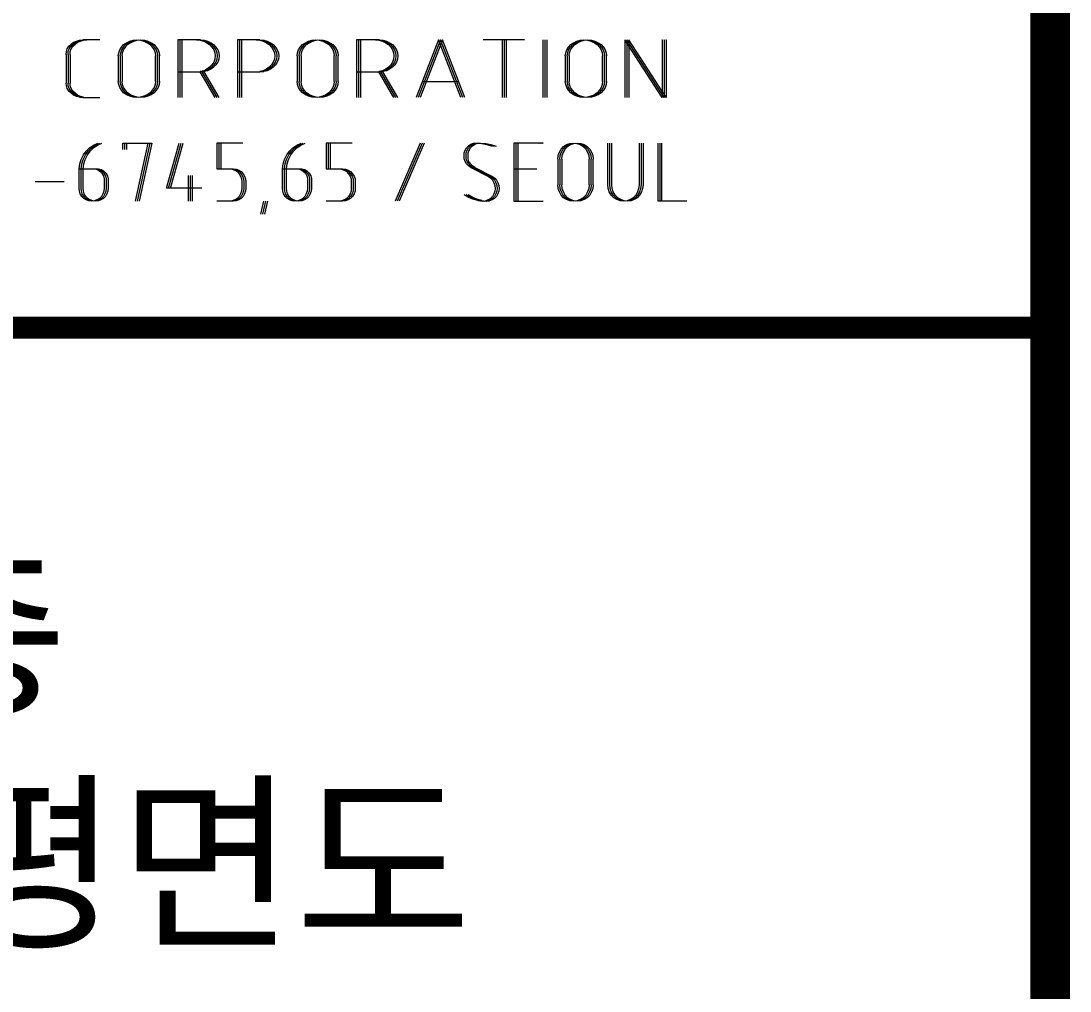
# Model space of a CAD drawing. Header units: millimetres. Extents: x 83956 to 461956, y 36707 to 125807.
# Drawn here: x 393556 to 397139, y 43161 to 46472 of the extents above; entities that cross this region are included whole.
import ezdxf

# ---------------------------------------------------------------- set-up
doc = ezdxf.new("R2010")
doc.units = ezdxf.units.MM
doc.header["$LTSCALE"] = 100
doc.header["$MEASUREMENT"] = 0
doc.layers.add('FORM', color=8, linetype='CONTINUOUS')
doc.layers.add('TEX', color=3, linetype='CONTINUOUS')
doc.styles.add('HY울릉도L', font='HYWULM.TTF')

# ---------------------------------------------------------------- blocks, each defined once
blk = doc.blocks.new('PMC-mark')
at = {"layer": 'FORM', "lineweight": 0}
for p, q in [((4538.3, 1281.4), (4548.2, 1291.3)), ((4547.3, 1281.4), (4557.2, 1291.3)), ((4548.2, 1291.3), (4559.9, 1299.4)), ((4556.3, 1281.4), (4566.2, 1291.3)), ((4557.2, 1291.3), (4568.9, 1299.4)), ((4559.9, 1299.4), (4572.5, 1304.8)), ((4566.2, 1291.3), (4577.9, 1299.4)), ((4568.9, 1299.4), (4581.5, 1304.8)), ((4572.5, 1304.8), (4586.9, 1309.3)), ((4577.9, 1299.4), (4590.5, 1304.8)), ((4581.5, 1304.8), (4595.9, 1309.3)), ((4586.9, 1309.3), (4602.2, 1310.2)), ((4590.5, 1304.8), (4604.9, 1309.3)), ((4595.9, 1309.3), (4611.2, 1310.2)), ((4661.6, 1310.2), (4602.2, 1310.2)), ((4604.9, 1309.3), (4620.2, 1310.2)), ((4670.6, 1310.2), (4611.2, 1310.2)), ((4679.6, 1310.2), (4620.2, 1310.2)), ((4787.6, 1288.6), (4801.1, 1297.6)), ((4796.6, 1288.6), (4810.1, 1297.6)), ((4801.1, 1297.6), (4815.5, 1304.8)), ((4805.6, 1288.6), (4819.1, 1297.6)), ((4810.1, 1297.6), (4824.5, 1304.8)), ((4815.5, 1304.8), (4831.7, 1308.4)), ((4819.1, 1297.6), (4833.5, 1304.8)), ((4824.5, 1304.8), (4840.7, 1308.4)), ((4831.7, 1308.4), (4847.9, 1310.2)), ((4833.5, 1304.8), (4849.7, 1308.4)), ((4840.7, 1308.4), (4856.9, 1310.2)), ((4847.9, 1310.2), (4864.1, 1308.4)), ((4849.7, 1308.4), (4865.9, 1310.2)), ((4856.9, 1310.2), (4873.1, 1308.4)), ((4864.1, 1308.4), (4880.3, 1304.8)), ((4865.9, 1310.2), (4882.1, 1308.4)), ((4873.1, 1308.4), (4889.3, 1304.8)), ((4880.3, 1304.8), (4894.7, 1297.6)), ((4882.1, 1308.4), (4898.3, 1304.8)), ((4889.3, 1304.8), (4903.7, 1297.6)), ((4894.7, 1297.6), (4908.2, 1288.6)), ((4898.3, 1304.8), (4912.7, 1297.6)), ((4903.7, 1297.6), (4917.2, 1288.6)), ((4912.7, 1297.6), (4926.2, 1288.6)), ((5119.7, 1310.2), (5034.2, 1310.2)), ((5034.2, 1310.2), (5034.2, 1048.3)), ((5128.7, 1310.2), (5043.2, 1310.2)), ((5043.2, 1310.2), (5043.2, 1048.3)), ((5137.7, 1310.2), (5052.2, 1310.2)), ((5052.2, 1310.2), (5052.2, 1048.3)), ((5119.7, 1310.2), (5135.9, 1308.4)), ((5128.7, 1310.2), (5144.9, 1308.4)), ((5135.9, 1308.4), (5152.1, 1304.8)), ((5137.7, 1310.2), (5153.9, 1308.4)), ((5144.9, 1308.4), (5161.1, 1304.8)), ((5152.1, 1304.8), (5166.5, 1297.6)), ((5153.9, 1308.4), (5170.1, 1304.8)), ((5161.1, 1304.8), (5175.5, 1297.6)), ((5166.5, 1297.6), (5179.1, 1288.6)), ((5170.1, 1304.8), (5184.5, 1297.6)), ((5175.5, 1297.6), (5188.1, 1288.6)), ((5184.5, 1297.6), (5197.1, 1288.6)), ((5390.6, 1310.2), (5306, 1310.2)), ((5306, 1310.2), (5306, 1048.3)), ((5399.6, 1310.2), (5315, 1310.2)), ((5315, 1310.2), (5315, 1048.3)), ((5408.6, 1310.2), (5324, 1310.2)), ((5324, 1310.2), (5324, 1048.3)), ((5390.6, 1310.2), (5407.7, 1308.4)), ((5399.6, 1310.2), (5416.7, 1308.4)), ((5407.7, 1308.4), (5423, 1304.8)), ((5408.6, 1310.2), (5425.7, 1308.4)), ((5416.7, 1308.4), (5432, 1304.8)), ((5423, 1304.8), (5438.3, 1297.6)), ((5425.7, 1308.4), (5441, 1304.8)), ((5432, 1304.8), (5447.3, 1297.6)), ((5438.3, 1297.6), (5450.9, 1288.6)), ((5441, 1304.8), (5456.3, 1297.6)), ((5447.3, 1297.6), (5459.9, 1288.6)), ((5456.3, 1297.6), (5468.9, 1288.6)), ((5602.1, 1288.6), (5615.6, 1297.6)), ((5611.1, 1288.6), (5624.6, 1297.6)), ((5615.6, 1297.6), (5630, 1304.8)), ((5620.1, 1288.6), (5633.6, 1297.6)), ((5624.6, 1297.6), (5639, 1304.8)), ((5630, 1304.8), (5646.2, 1308.4)), ((5633.6, 1297.6), (5648, 1304.8)), ((5639, 1304.8), (5655.2, 1308.4)), ((5646.2, 1308.4), (5662.4, 1310.2)), ((5648, 1304.8), (5664.2, 1308.4)), ((5655.2, 1308.4), (5671.4, 1310.2)), ((5662.4, 1310.2), (5678.6, 1308.4)), ((5664.2, 1308.4), (5680.4, 1310.2)), ((5671.4, 1310.2), (5687.6, 1308.4)), ((5678.6, 1308.4), (5694.8, 1304.8)), ((5680.4, 1310.2), (5696.6, 1308.4)), ((5687.6, 1308.4), (5703.8, 1304.8)), ((5694.8, 1304.8), (5709.2, 1297.6)), ((5696.6, 1308.4), (5712.8, 1304.8)), ((5703.8, 1304.8), (5718.2, 1297.6)), ((5709.2, 1297.6), (5722.7, 1288.6)), ((5712.8, 1304.8), (5727.2, 1297.6)), ((5718.2, 1297.6), (5731.7, 1288.6)), ((5727.2, 1297.6), (5740.7, 1288.6)), ((5934.2, 1310.2), (5848.7, 1310.2)), ((5848.7, 1310.2), (5848.7, 1048.3)), ((5943.2, 1310.2), (5857.7, 1310.2)), ((5857.7, 1310.2), (5857.7, 1048.3)), ((5952.2, 1310.2), (5866.7, 1310.2)), ((5866.7, 1310.2), (5866.7, 1048.3)), ((5934.2, 1310.2), (5950.4, 1308.4)), ((5943.2, 1310.2), (5959.4, 1308.4)), ((5950.4, 1308.4), (5966.6, 1304.8)), ((5952.2, 1310.2), (5968.4, 1308.4)), ((5959.4, 1308.4), (5975.6, 1304.8)), ((5966.6, 1304.8), (5981, 1297.6)), ((5968.4, 1308.4), (5984.6, 1304.8)), ((5975.6, 1304.8), (5990, 1297.6)), ((5981, 1297.6), (5993.6, 1288.6)), ((5984.6, 1304.8), (5999, 1297.6)), ((5990, 1297.6), (6002.6, 1288.6)), ((5999, 1297.6), (6011.6, 1288.6)), ((6222.2, 1310.2), (6120.5, 1048.3)), ((6231.2, 1310.2), (6129.5, 1048.3)), ((6240.2, 1310.2), (6138.5, 1048.3)), ((6323.9, 1048.3), (6222.2, 1310.2)), ((6332.9, 1048.3), (6231.2, 1310.2)), ((6341.9, 1048.3), (6240.2, 1310.2)), ((6595.7, 1310.2), (6425.6, 1310.2)), ((6604.7, 1310.2), (6434.6, 1310.2)), ((6613.7, 1310.2), (6443.6, 1310.2)), ((6511.1, 1310.2), (6511.1, 1048.3)), ((6520.1, 1310.2), (6520.1, 1048.3)), ((6529.1, 1310.2), (6529.1, 1048.3)), ((6697.4, 1310.2), (6697.4, 1048.3)), ((6706.4, 1310.2), (6706.4, 1048.3)), ((6715.4, 1310.2), (6715.4, 1048.3)), ((6824.3, 1288.6), (6836.9, 1297.6)), ((6833.3, 1288.6), (6845.9, 1297.6)), ((6836.9, 1297.6), (6851.3, 1304.8)), ((6842.3, 1288.6), (6854.9, 1297.6)), ((6845.9, 1297.6), (6860.3, 1304.8)), ((6851.3, 1304.8), (6867.5, 1308.4)), ((6854.9, 1297.6), (6869.3, 1304.8)), ((6860.3, 1304.8), (6876.5, 1308.4)), ((6867.5, 1308.4), (6883.7, 1310.2)), ((6869.3, 1304.8), (6885.5, 1308.4)), ((6876.5, 1308.4), (6892.7, 1310.2)), ((6883.7, 1310.2), (6900.8, 1308.4)), ((6885.5, 1308.4), (6901.7, 1310.2)), ((6892.7, 1310.2), (6909.8, 1308.4)), ((6900.8, 1308.4), (6916.1, 1304.8)), ((6901.7, 1310.2), (6918.8, 1308.4)), ((6909.8, 1308.4), (6925.1, 1304.8)), ((6916.1, 1304.8), (6931.4, 1297.6)), ((6918.8, 1308.4), (6934.1, 1304.8)), ((6925.1, 1304.8), (6940.4, 1297.6)), ((6931.4, 1297.6), (6944, 1288.6)), ((6934.1, 1304.8), (6949.4, 1297.6)), ((6940.4, 1297.6), (6953, 1288.6)), ((6949.4, 1297.6), (6962, 1288.6)), ((7240.1, 1048.3), (7070.9, 1310.2)), ((7070.9, 1310.2), (7070.9, 1048.3)), ((7249.1, 1048.3), (7079.9, 1310.2)), ((7079.9, 1310.2), (7079.9, 1048.3)), ((7258.1, 1048.3), (7088.9, 1310.2)), ((7088.9, 1310.2), (7088.9, 1048.3)), ((7239.2, 1310.2), (7241, 1310.2)), ((7240.1, 1310.2), (7240.1, 1048.3)), ((7248.2, 1310.2), (7250, 1310.2)), ((7249.1, 1310.2), (7249.1, 1048.3)), ((7257.2, 1310.2), (7259, 1310.2)), ((7258.1, 1310.2), (7258.1, 1048.3)), ((4525.7, 1244.5), (4526.6, 1257.1)), ((4525.7, 1244.5), (4525.7, 1113.1)), ((4526.6, 1257.1), (4531.1, 1269.7)), ((4531.1, 1269.7), (4538.3, 1281.4)), ((4534.7, 1244.5), (4535.6, 1257.1)), ((4534.7, 1244.5), (4534.7, 1113.1)), ((4535.6, 1257.1), (4540.1, 1269.7)), ((4540.1, 1269.7), (4547.3, 1281.4)), ((4543.7, 1244.5), (4544.6, 1257.1)), ((4543.7, 1244.5), (4543.7, 1113.1)), ((4544.6, 1257.1), (4549.1, 1269.7)), ((4549.1, 1269.7), (4556.3, 1281.4)), ((4763.3, 1237.3), (4765.1, 1251.7)), ((4765.1, 1251.7), (4769.6, 1265.2)), ((4769.6, 1265.2), (4777.7, 1277.8)), ((4772.3, 1237.3), (4774.1, 1251.7)), ((4774.1, 1251.7), (4778.6, 1265.2)), ((4777.7, 1277.8), (4787.6, 1288.6)), ((4778.6, 1265.2), (4786.7, 1277.8)), ((4781.3, 1237.3), (4783.1, 1251.7)), ((4783.1, 1251.7), (4787.6, 1265.2)), ((4786.7, 1277.8), (4796.6, 1288.6)), ((4787.6, 1265.2), (4795.7, 1277.8)), ((4795.7, 1277.8), (4805.6, 1288.6)), ((4908.2, 1288.6), (4918.1, 1277.8)), ((4917.2, 1288.6), (4927.1, 1277.8)), ((4918.1, 1277.8), (4926.2, 1265.2)), ((4926.2, 1288.6), (4936.1, 1277.8)), ((4926.2, 1265.2), (4931.6, 1251.7)), ((4927.1, 1277.8), (4935.2, 1265.2)), ((4931.6, 1251.7), (4932.5, 1237.3)), ((4935.2, 1265.2), (4940.6, 1251.7)), ((4936.1, 1277.8), (4944.2, 1265.2)), ((4940.6, 1251.7), (4941.5, 1237.3)), ((4944.2, 1265.2), (4949.6, 1251.7)), ((4949.6, 1251.7), (4950.5, 1237.3)), ((5179.1, 1288.6), (5189.9, 1277.8)), ((5188.1, 1288.6), (5198.9, 1277.8)), ((5189.9, 1277.8), (5198, 1265.2)), ((5197.1, 1288.6), (5207.9, 1277.8)), ((5198, 1265.2), (5202.5, 1251.7)), ((5198.9, 1277.8), (5207, 1265.2)), ((5202.5, 1251.7), (5204.3, 1237.3)), ((5207, 1265.2), (5211.5, 1251.7)), ((5207.9, 1277.8), (5216, 1265.2)), ((5211.5, 1251.7), (5213.3, 1237.3)), ((5216, 1265.2), (5220.5, 1251.7)), ((5220.5, 1251.7), (5222.3, 1237.3)), ((5450.9, 1288.6), (5461.7, 1277.8)), ((5459.9, 1288.6), (5470.7, 1277.8)), ((5461.7, 1277.8), (5468.9, 1265.2)), ((5468.9, 1288.6), (5479.7, 1277.8)), ((5468.9, 1265.2), (5474.3, 1251.7)), ((5470.7, 1277.8), (5477.9, 1265.2)), ((5474.3, 1251.7), (5476.1, 1237.3)), ((5477.9, 1265.2), (5483.3, 1251.7)), ((5479.7, 1277.8), (5486.9, 1265.2)), ((5483.3, 1251.7), (5485.1, 1237.3)), ((5486.9, 1265.2), (5492.3, 1251.7)), ((5492.3, 1251.7), (5494.1, 1237.3)), ((5577.8, 1237.3), (5579.6, 1251.7)), ((5579.6, 1251.7), (5584.1, 1265.2)), ((5584.1, 1265.2), (5592.2, 1277.8)), ((5586.8, 1237.3), (5588.6, 1251.7)), ((5588.6, 1251.7), (5593.1, 1265.2)), ((5592.2, 1277.8), (5602.1, 1288.6)), ((5593.1, 1265.2), (5601.2, 1277.8)), ((5595.8, 1237.3), (5597.6, 1251.7)), ((5597.6, 1251.7), (5602.1, 1265.2)), ((5601.2, 1277.8), (5611.1, 1288.6)), ((5602.1, 1265.2), (5610.2, 1277.8)), ((5610.2, 1277.8), (5620.1, 1288.6)), ((5722.7, 1288.6), (5732.6, 1277.8)), ((5731.7, 1288.6), (5741.6, 1277.8)), ((5732.6, 1277.8), (5740.7, 1265.2)), ((5740.7, 1288.6), (5750.6, 1277.8)), ((5740.7, 1265.2), (5745.2, 1251.7)), ((5741.6, 1277.8), (5749.7, 1265.2)), ((5745.2, 1251.7), (5747, 1237.3)), ((5749.7, 1265.2), (5754.2, 1251.7)), ((5750.6, 1277.8), (5758.7, 1265.2)), ((5754.2, 1251.7), (5756, 1237.3)), ((5758.7, 1265.2), (5763.2, 1251.7)), ((5763.2, 1251.7), (5765, 1237.3)), ((5993.6, 1288.6), (6004.4, 1277.8)), ((6002.6, 1288.6), (6013.4, 1277.8)), ((6004.4, 1277.8), (6012.5, 1265.2)), ((6011.6, 1288.6), (6022.4, 1277.8)), ((6012.5, 1265.2), (6017, 1251.7)), ((6013.4, 1277.8), (6021.5, 1265.2)), ((6017, 1251.7), (6018.8, 1237.3)), ((6021.5, 1265.2), (6026, 1251.7)), ((6022.4, 1277.8), (6030.5, 1265.2)), ((6026, 1251.7), (6027.8, 1237.3)), ((6030.5, 1265.2), (6035, 1251.7)), ((6035, 1251.7), (6036.8, 1237.3)), ((6799.1, 1237.3), (6800.9, 1251.7)), ((6800.9, 1251.7), (6805.4, 1265.2)), ((6805.4, 1265.2), (6813.5, 1277.8)), ((6808.1, 1237.3), (6809.9, 1251.7)), ((6809.9, 1251.7), (6814.4, 1265.2)), ((6813.5, 1277.8), (6824.3, 1288.6)), ((6814.4, 1265.2), (6822.5, 1277.8)), ((6817.1, 1237.3), (6818.9, 1251.7)), ((6818.9, 1251.7), (6823.4, 1265.2)), ((6822.5, 1277.8), (6833.3, 1288.6)), ((6823.4, 1265.2), (6831.5, 1277.8)), ((6831.5, 1277.8), (6842.3, 1288.6)), ((6944, 1288.6), (6954.8, 1277.8)), ((6953, 1288.6), (6963.8, 1277.8)), ((6954.8, 1277.8), (6962, 1265.2)), ((6962, 1288.6), (6972.8, 1277.8)), ((6962, 1265.2), (6967.4, 1251.7)), ((6963.8, 1277.8), (6971, 1265.2)), ((6967.4, 1251.7), (6969.2, 1237.3)), ((6971, 1265.2), (6976.4, 1251.7)), ((6972.8, 1277.8), (6980, 1265.2)), ((6976.4, 1251.7), (6978.2, 1237.3)), ((6980, 1265.2), (6985.4, 1251.7)), ((6985.4, 1251.7), (6987.2, 1237.3)), ((4763.3, 1237.3), (4763.3, 1120.3)), ((4772.3, 1237.3), (4772.3, 1120.3)), ((4781.3, 1237.3), (4781.3, 1120.3)), ((4932.5, 1120.3), (4932.5, 1237.3)), ((4941.5, 1120.3), (4941.5, 1237.3)), ((4950.5, 1120.3), (4950.5, 1237.3)), ((5189.9, 1196.8), (5179.1, 1186)), ((5198.9, 1196.8), (5188.1, 1186)), ((5198, 1209.4), (5189.9, 1196.8)), ((5207.9, 1196.8), (5197.1, 1186)), ((5202.5, 1222.9), (5198, 1209.4)), ((5207, 1209.4), (5198.9, 1196.8)), ((5204.3, 1237.3), (5202.5, 1222.9)), ((5211.5, 1222.9), (5207, 1209.4)), ((5216, 1209.4), (5207.9, 1196.8)), ((5213.3, 1237.3), (5211.5, 1222.9)), ((5220.5, 1222.9), (5216, 1209.4)), ((5222.3, 1237.3), (5220.5, 1222.9)), ((5461.7, 1196.8), (5450.9, 1186)), ((5470.7, 1196.8), (5459.9, 1186)), ((5468.9, 1209.4), (5461.7, 1196.8)), ((5474.3, 1222.9), (5468.9, 1209.4)), ((5479.7, 1196.8), (5468.9, 1186)), ((5477.9, 1209.4), (5470.7, 1196.8)), ((5476.1, 1237.3), (5474.3, 1222.9)), ((5483.3, 1222.9), (5477.9, 1209.4)), ((5486.9, 1209.4), (5479.7, 1196.8)), ((5485.1, 1237.3), (5483.3, 1222.9)), ((5492.3, 1222.9), (5486.9, 1209.4)), ((5494.1, 1237.3), (5492.3, 1222.9)), ((5577.8, 1237.3), (5577.8, 1120.3)), ((5586.8, 1237.3), (5586.8, 1120.3)), ((5595.8, 1237.3), (5595.8, 1120.3)), ((5747, 1120.3), (5747, 1237.3)), ((5756, 1120.3), (5756, 1237.3)), ((5765, 1120.3), (5765, 1237.3)), ((6004.4, 1196.8), (5993.6, 1186)), ((6013.4, 1196.8), (6002.6, 1186)), ((6012.5, 1209.4), (6004.4, 1196.8)), ((6022.4, 1196.8), (6011.6, 1186)), ((6017, 1222.9), (6012.5, 1209.4)), ((6021.5, 1209.4), (6013.4, 1196.8)), ((6018.8, 1237.3), (6017, 1222.9)), ((6026, 1222.9), (6021.5, 1209.4)), ((6030.5, 1209.4), (6022.4, 1196.8)), ((6027.8, 1237.3), (6026, 1222.9)), ((6035, 1222.9), (6030.5, 1209.4)), ((6036.8, 1237.3), (6035, 1222.9)), ((6799.1, 1237.3), (6799.1, 1120.3)), ((6808.1, 1237.3), (6808.1, 1120.3)), ((6817.1, 1237.3), (6817.1, 1120.3)), ((6969.2, 1120.3), (6969.2, 1237.3)), ((6978.2, 1120.3), (6978.2, 1237.3)), ((6987.2, 1120.3), (6987.2, 1237.3)), ((5034.2, 1164.4), (5119.7, 1164.4)), ((5043.2, 1164.4), (5128.7, 1164.4)), ((5052.2, 1164.4), (5137.7, 1164.4)), ((5119.7, 1164.4), (5135.9, 1166.2)), ((5128.7, 1164.4), (5144.9, 1166.2)), ((5152.1, 1169.8), (5135.9, 1166.2)), ((5204.3, 1048.3), (5136.8, 1164.4)), ((5137.7, 1164.4), (5153.9, 1166.2)), ((5161.1, 1169.8), (5144.9, 1166.2)), ((5213.3, 1048.3), (5145.8, 1164.4)), ((5166.5, 1177), (5152.1, 1169.8)), ((5170.1, 1169.8), (5153.9, 1166.2)), ((5222.3, 1048.3), (5154.8, 1164.4)), ((5175.5, 1177), (5161.1, 1169.8)), ((5179.1, 1186), (5166.5, 1177)), ((5184.5, 1177), (5170.1, 1169.8)), ((5188.1, 1186), (5175.5, 1177)), ((5197.1, 1186), (5184.5, 1177)), ((5306, 1164.4), (5390.6, 1164.4)), ((5315, 1164.4), (5399.6, 1164.4)), ((5324, 1164.4), (5408.6, 1164.4)), ((5390.6, 1164.4), (5407.7, 1166.2)), ((5399.6, 1164.4), (5416.7, 1166.2)), ((5423, 1169.8), (5407.7, 1166.2)), ((5408.6, 1164.4), (5425.7, 1166.2)), ((5432, 1169.8), (5416.7, 1166.2)), ((5438.3, 1177), (5423, 1169.8)), ((5441, 1169.8), (5425.7, 1166.2)), ((5447.3, 1177), (5432, 1169.8)), ((5450.9, 1186), (5438.3, 1177)), ((5456.3, 1177), (5441, 1169.8)), ((5459.9, 1186), (5447.3, 1177)), ((5468.9, 1186), (5456.3, 1177)), ((5848.7, 1164.4), (5934.2, 1164.4)), ((5857.7, 1164.4), (5943.2, 1164.4)), ((5866.7, 1164.4), (5952.2, 1164.4)), ((5934.2, 1164.4), (5950.4, 1166.2)), ((5943.2, 1164.4), (5959.4, 1166.2)), ((5966.6, 1169.8), (5950.4, 1166.2)), ((6018.8, 1048.3), (5950.4, 1164.4)), ((5952.2, 1164.4), (5968.4, 1166.2)), ((5975.6, 1169.8), (5959.4, 1166.2)), ((6027.8, 1048.3), (5959.4, 1164.4)), ((5981, 1177), (5966.6, 1169.8)), ((5984.6, 1169.8), (5968.4, 1166.2)), ((6036.8, 1048.3), (5968.4, 1164.4)), ((5990, 1177), (5975.6, 1169.8)), ((5993.6, 1186), (5981, 1177)), ((5999, 1177), (5984.6, 1169.8)), ((6002.6, 1186), (5990, 1177)), ((6011.6, 1186), (5999, 1177)), ((4526.6, 1100.5), (4525.7, 1113.1)), ((4531.1, 1088.8), (4526.6, 1100.5)), ((4535.6, 1100.5), (4534.7, 1113.1)), ((4540.1, 1088.8), (4535.6, 1100.5)), ((4544.6, 1100.5), (4543.7, 1113.1)), ((4549.1, 1088.8), (4544.6, 1100.5)), ((4765.1, 1106.8), (4763.3, 1120.3)), ((4769.6, 1093.3), (4765.1, 1106.8)), ((4774.1, 1106.8), (4772.3, 1120.3)), ((4778.6, 1093.3), (4774.1, 1106.8)), ((4783.1, 1106.8), (4781.3, 1120.3)), ((4787.6, 1093.3), (4783.1, 1106.8)), ((4931.6, 1106.8), (4926.2, 1093.3)), ((4932.5, 1120.3), (4931.6, 1106.8)), ((4940.6, 1106.8), (4935.2, 1093.3)), ((4941.5, 1120.3), (4940.6, 1106.8)), ((4949.6, 1106.8), (4944.2, 1093.3)), ((4950.5, 1120.3), (4949.6, 1106.8)), ((5579.6, 1106.8), (5577.8, 1120.3)), ((5584.1, 1093.3), (5579.6, 1106.8)), ((5588.6, 1106.8), (5586.8, 1120.3)), ((5593.1, 1093.3), (5588.6, 1106.8)), ((5597.6, 1106.8), (5595.8, 1120.3)), ((5602.1, 1093.3), (5597.6, 1106.8)), ((5745.2, 1106.8), (5740.7, 1093.3)), ((5747, 1120.3), (5745.2, 1106.8)), ((5754.2, 1106.8), (5749.7, 1093.3)), ((5756, 1120.3), (5754.2, 1106.8)), ((5763.2, 1106.8), (5758.7, 1093.3)), ((5765, 1120.3), (5763.2, 1106.8)), ((6150.2, 1120.3), (6294.2, 1120.3)), ((6159.2, 1120.3), (6303.2, 1120.3)), ((6168.2, 1120.3), (6312.2, 1120.3)), ((6800.9, 1106.8), (6799.1, 1120.3)), ((6805.4, 1093.3), (6800.9, 1106.8)), ((6809.9, 1106.8), (6808.1, 1120.3)), ((6814.4, 1093.3), (6809.9, 1106.8)), ((6818.9, 1106.8), (6817.1, 1120.3)), ((6823.4, 1093.3), (6818.9, 1106.8)), ((6967.4, 1106.8), (6962, 1093.3)), ((6969.2, 1120.3), (6967.4, 1106.8)), ((6976.4, 1106.8), (6971, 1093.3)), ((6978.2, 1120.3), (6976.4, 1106.8)), ((6985.4, 1106.8), (6980, 1093.3)), ((6987.2, 1120.3), (6985.4, 1106.8)), ((4538.3, 1077.1), (4531.1, 1088.8)), ((4548.2, 1067.2), (4538.3, 1077.1)), ((4547.3, 1077.1), (4540.1, 1088.8)), ((4557.2, 1067.2), (4547.3, 1077.1)), ((4559.9, 1059.1), (4548.2, 1067.2)), ((4556.3, 1077.1), (4549.1, 1088.8)), ((4566.2, 1067.2), (4556.3, 1077.1)), ((4568.9, 1059.1), (4557.2, 1067.2)), ((4572.5, 1052.8), (4559.9, 1059.1)), ((4577.9, 1059.1), (4566.2, 1067.2)), ((4581.5, 1052.8), (4568.9, 1059.1)), ((4586.9, 1049.2), (4572.5, 1052.8)), ((4590.5, 1052.8), (4577.9, 1059.1)), ((4595.9, 1049.2), (4581.5, 1052.8)), ((4604.9, 1049.2), (4590.5, 1052.8)), ((4777.7, 1080.7), (4769.6, 1093.3)), ((4787.6, 1069), (4777.7, 1080.7)), ((4786.7, 1080.7), (4778.6, 1093.3)), ((4796.6, 1069), (4786.7, 1080.7)), ((4795.7, 1080.7), (4787.6, 1093.3)), ((4801.1, 1060), (4787.6, 1069)), ((4805.6, 1069), (4795.7, 1080.7)), ((4810.1, 1060), (4796.6, 1069)), ((4815.5, 1053.7), (4801.1, 1060)), ((4819.1, 1060), (4805.6, 1069)), ((4824.5, 1053.7), (4810.1, 1060)), ((4831.7, 1049.2), (4815.5, 1053.7)), ((4833.5, 1053.7), (4819.1, 1060)), ((4840.7, 1049.2), (4824.5, 1053.7)), ((4849.7, 1049.2), (4833.5, 1053.7)), ((4880.3, 1053.7), (4864.1, 1049.2)), ((4889.3, 1053.7), (4873.1, 1049.2)), ((4894.7, 1060), (4880.3, 1053.7)), ((4898.3, 1053.7), (4882.1, 1049.2)), ((4903.7, 1060), (4889.3, 1053.7)), ((4908.2, 1069), (4894.7, 1060)), ((4912.7, 1060), (4898.3, 1053.7)), ((4917.2, 1069), (4903.7, 1060)), ((4918.1, 1080.7), (4908.2, 1069)), ((4926.2, 1069), (4912.7, 1060)), ((4927.1, 1080.7), (4917.2, 1069)), ((4926.2, 1093.3), (4918.1, 1080.7)), ((4936.1, 1080.7), (4926.2, 1069)), ((4935.2, 1093.3), (4927.1, 1080.7)), ((4944.2, 1093.3), (4936.1, 1080.7)), ((5592.2, 1080.7), (5584.1, 1093.3)), ((5602.1, 1069), (5592.2, 1080.7)), ((5601.2, 1080.7), (5593.1, 1093.3)), ((5611.1, 1069), (5601.2, 1080.7)), ((5610.2, 1080.7), (5602.1, 1093.3)), ((5615.6, 1060), (5602.1, 1069)), ((5620.1, 1069), (5610.2, 1080.7)), ((5624.6, 1060), (5611.1, 1069)), ((5630, 1053.7), (5615.6, 1060)), ((5633.6, 1060), (5620.1, 1069)), ((5639, 1053.7), (5624.6, 1060)), ((5646.2, 1049.2), (5630, 1053.7)), ((5648, 1053.7), (5633.6, 1060)), ((5655.2, 1049.2), (5639, 1053.7)), ((5664.2, 1049.2), (5648, 1053.7)), ((5694.8, 1053.7), (5678.6, 1049.2)), ((5703.8, 1053.7), (5687.6, 1049.2)), ((5709.2, 1060), (5694.8, 1053.7)), ((5712.8, 1053.7), (5696.6, 1049.2)), ((5718.2, 1060), (5703.8, 1053.7)), ((5722.7, 1069), (5709.2, 1060)), ((5727.2, 1060), (5712.8, 1053.7)), ((5731.7, 1069), (5718.2, 1060)), ((5732.6, 1080.7), (5722.7, 1069)), ((5740.7, 1069), (5727.2, 1060)), ((5741.6, 1080.7), (5731.7, 1069)), ((5740.7, 1093.3), (5732.6, 1080.7)), ((5750.6, 1080.7), (5740.7, 1069)), ((5749.7, 1093.3), (5741.6, 1080.7)), ((5758.7, 1093.3), (5750.6, 1080.7)), ((6813.5, 1080.7), (6805.4, 1093.3)), ((6824.3, 1069), (6813.5, 1080.7)), ((6822.5, 1080.7), (6814.4, 1093.3)), ((6833.3, 1069), (6822.5, 1080.7)), ((6831.5, 1080.7), (6823.4, 1093.3)), ((6836.9, 1060), (6824.3, 1069)), ((6842.3, 1069), (6831.5, 1080.7)), ((6845.9, 1060), (6833.3, 1069)), ((6851.3, 1053.7), (6836.9, 1060)), ((6854.9, 1060), (6842.3, 1069)), ((6860.3, 1053.7), (6845.9, 1060)), ((6867.5, 1049.2), (6851.3, 1053.7)), ((6869.3, 1053.7), (6854.9, 1060)), ((6876.5, 1049.2), (6860.3, 1053.7)), ((6885.5, 1049.2), (6869.3, 1053.7)), ((6916.1, 1053.7), (6900.8, 1049.2)), ((6925.1, 1053.7), (6909.8, 1049.2)), ((6931.4, 1060), (6916.1, 1053.7)), ((6934.1, 1053.7), (6918.8, 1049.2)), ((6940.4, 1060), (6925.1, 1053.7)), ((6944, 1069), (6931.4, 1060)), ((6949.4, 1060), (6934.1, 1053.7)), ((6953, 1069), (6940.4, 1060)), ((6954.8, 1080.7), (6944, 1069)), ((6962, 1069), (6949.4, 1060)), ((6963.8, 1080.7), (6953, 1069)), ((6962, 1093.3), (6954.8, 1080.7)), ((6972.8, 1080.7), (6962, 1069)), ((6971, 1093.3), (6963.8, 1080.7)), ((6980, 1093.3), (6972.8, 1080.7)), ((4586.9, 1049.2), (4602.2, 1048.3)), ((4595.9, 1049.2), (4611.2, 1048.3)), ((4602.2, 1048.3), (4661.6, 1048.3)), ((4604.9, 1049.2), (4620.2, 1048.3)), ((4611.2, 1048.3), (4670.6, 1048.3)), ((4620.2, 1048.3), (4679.6, 1048.3)), ((4847.9, 1048.3), (4831.7, 1049.2)), ((4856.9, 1048.3), (4840.7, 1049.2)), ((4864.1, 1049.2), (4847.9, 1048.3)), ((4865.9, 1048.3), (4849.7, 1049.2)), ((4873.1, 1049.2), (4856.9, 1048.3)), ((4882.1, 1049.2), (4865.9, 1048.3)), ((5662.4, 1048.3), (5646.2, 1049.2)), ((5671.4, 1048.3), (5655.2, 1049.2)), ((5678.6, 1049.2), (5662.4, 1048.3)), ((5680.4, 1048.3), (5664.2, 1049.2)), ((5687.6, 1049.2), (5671.4, 1048.3)), ((5696.6, 1049.2), (5680.4, 1048.3)), ((6883.7, 1048.3), (6867.5, 1049.2)), ((6892.7, 1048.3), (6876.5, 1049.2)), ((6900.8, 1049.2), (6883.7, 1048.3)), ((6901.7, 1048.3), (6885.5, 1049.2)), ((6909.8, 1049.2), (6892.7, 1048.3)), ((6918.8, 1049.2), (6901.7, 1048.3)), ((4617.1, 803.6), (4632.5, 819.1)), ((4626.2, 803.6), (4641.6, 819.1)), ((4632.5, 819.1), (4650.7, 831.8)), ((4635.3, 803.6), (4650.7, 819.1)), ((4641.6, 819.1), (4659.8, 831.8)), ((4650.7, 831.8), (4669.8, 840.9)), ((4650.7, 819.1), (4668.9, 831.8)), ((4659.8, 831.8), (4678.9, 840.9)), ((4668.9, 831.8), (4688, 840.9)), ((4784.3, 840.9), (4898, 840.9)), ((4784.3, 811.8), (4784.3, 840.9)), ((4793.4, 840.9), (4907, 840.9)), ((4793.4, 811.8), (4793.4, 840.9)), ((4802.5, 840.9), (4916.1, 840.9)), ((4802.5, 811.8), (4802.5, 840.9)), ((4898, 840.9), (4840.7, 576.4)), ((4907, 840.9), (4849.8, 576.4)), ((4916.1, 840.9), (4858.9, 576.4)), ((4983.4, 635.5), (5040.7, 840.9)), ((4992.5, 635.5), (5049.8, 840.9)), ((5001.6, 635.5), (5058.9, 840.9)), ((5311.6, 840.9), (5211.6, 840.9)), ((5211.6, 840.9), (5211.6, 723.6)), ((5320.6, 840.9), (5220.7, 840.9)), ((5220.7, 840.9), (5220.7, 723.6)), ((5329.7, 840.9), (5229.7, 840.9)), ((5229.7, 840.9), (5229.7, 723.6)), ((5543.3, 803.6), (5558.8, 819.1)), ((5552.4, 803.6), (5567.9, 819.1)), ((5558.8, 819.1), (5577, 831.8)), ((5561.5, 803.6), (5577, 819.1)), ((5567.9, 819.1), (5586.1, 831.8)), ((5577, 831.8), (5596.1, 840.9)), ((5577, 819.1), (5595.2, 831.8)), ((5586.1, 831.8), (5605.2, 840.9)), ((5595.2, 831.8), (5614.3, 840.9)), ((5809.7, 840.9), (5710.6, 840.9)), ((5710.6, 840.9), (5710.6, 723.6)), ((5818.8, 840.9), (5719.7, 840.9)), ((5719.7, 840.9), (5719.7, 723.6)), ((5827.9, 840.9), (5728.8, 840.9)), ((5728.8, 840.9), (5728.8, 723.6)), ((6137.8, 840.9), (6024.2, 576.4)), ((6146.9, 840.9), (6033.3, 576.4)), ((6156, 840.9), (6042.4, 576.4)), ((6343.3, 808.2), (6349.6, 819.1)), ((6349.6, 819.1), (6358.7, 828.2)), ((6352.4, 808.2), (6358.7, 819.1)), ((6358.7, 828.2), (6369.6, 835.5)), ((6358.7, 819.1), (6367.8, 828.2)), ((6361.4, 808.2), (6367.8, 819.1)), ((6367.8, 828.2), (6378.7, 835.5)), ((6367.8, 819.1), (6376.9, 828.2)), ((6369.6, 835.5), (6381.4, 840)), ((6376.9, 828.2), (6387.8, 835.5)), ((6378.7, 835.5), (6390.5, 840)), ((6381.4, 840), (6394.2, 840.9)), ((6387.8, 835.5), (6399.6, 840)), ((6390.5, 840), (6403.3, 840.9)), ((6394.2, 840.9), (6418.7, 839.1)), ((6399.6, 840), (6412.4, 840.9)), ((6403.3, 840.9), (6427.8, 839.1)), ((6412.4, 840.9), (6436.9, 839.1)), ((6418.7, 839.1), (6442.3, 834.5)), ((6427.8, 839.1), (6451.4, 834.5)), ((6436.9, 839.1), (6460.5, 834.5)), ((6442.3, 834.5), (6466, 826.4)), ((6451.4, 834.5), (6475.1, 826.4)), ((6460.5, 834.5), (6484.2, 826.4)), ((6679.6, 840.9), (6565.1, 840.9)), ((6565.1, 840.9), (6565.1, 576.4)), ((6688.7, 840.9), (6574.2, 840.9)), ((6574.2, 840.9), (6574.2, 576.4)), ((6697.8, 840.9), (6583.2, 840.9)), ((6583.2, 840.9), (6583.2, 576.4)), ((6678.7, 840.9), (6680.5, 840.9)), ((6687.8, 840.9), (6689.6, 840.9)), ((6696.9, 840.9), (6698.7, 840.9)), ((6772.3, 799.1), (6780.5, 813.6)), ((6780.5, 813.6), (6791.4, 825.5)), ((6781.4, 799.1), (6789.6, 813.6)), ((6789.6, 813.6), (6800.5, 825.5)), ((6790.5, 799.1), (6798.7, 813.6)), ((6791.4, 825.5), (6805, 833.6)), ((6798.7, 813.6), (6809.6, 825.5)), ((6800.5, 825.5), (6814.1, 833.6)), ((6805, 833.6), (6820.5, 839.1)), ((6809.6, 825.5), (6823.2, 833.6)), ((6814.1, 833.6), (6829.6, 839.1)), ((6820.5, 839.1), (6835.9, 840.9)), ((6823.2, 833.6), (6838.7, 839.1)), ((6829.6, 839.1), (6845, 840.9)), ((6835.9, 840.9), (6852.3, 839.1)), ((6838.7, 839.1), (6854.1, 840.9)), ((6845, 840.9), (6861.4, 839.1)), ((6852.3, 839.1), (6866.9, 833.6)), ((6854.1, 840.9), (6870.5, 839.1)), ((6861.4, 839.1), (6875.9, 833.6)), ((6866.9, 833.6), (6880.5, 825.5)), ((6870.5, 839.1), (6885, 833.6)), ((6875.9, 833.6), (6889.6, 825.5)), ((6880.5, 825.5), (6892.3, 813.6)), ((6885, 833.6), (6898.7, 825.5)), ((6889.6, 825.5), (6901.4, 813.6)), ((6892.3, 813.6), (6900.5, 799.1)), ((6898.7, 825.5), (6910.5, 813.6)), ((6901.4, 813.6), (6909.6, 799.1)), ((6910.5, 813.6), (6918.7, 799.1)), ((6993.2, 650), (6993.2, 840.9)), ((7002.3, 650), (7002.3, 840.9)), ((7011.4, 650), (7011.4, 840.9)), ((7135, 840.9), (7135, 650)), ((7144.1, 840.9), (7144.1, 650)), ((7153.2, 840.9), (7153.2, 650)), ((7221.4, 576.4), (7221.4, 840.9)), ((7230.5, 576.4), (7230.5, 840.9)), ((7239.5, 576.4), (7239.5, 840.9)), ((4588, 745.5), (4594.4, 766.4)), ((4594.4, 766.4), (4604.4, 786.4)), ((4597.1, 745.5), (4603.4, 766.4)), ((4603.4, 766.4), (4613.4, 786.4)), ((4604.4, 786.4), (4617.1, 803.6)), ((4606.2, 745.5), (4612.5, 766.4)), ((4612.5, 766.4), (4622.5, 786.4)), ((4613.4, 786.4), (4626.2, 803.6)), ((4622.5, 786.4), (4635.3, 803.6)), ((5514.3, 745.5), (5520.6, 766.4)), ((5520.6, 766.4), (5530.6, 786.4)), ((5523.4, 745.5), (5529.7, 766.4)), ((5529.7, 766.4), (5539.7, 786.4)), ((5530.6, 786.4), (5543.3, 803.6)), ((5532.4, 745.5), (5538.8, 766.4)), ((5538.8, 766.4), (5548.8, 786.4)), ((5539.7, 786.4), (5552.4, 803.6)), ((5548.8, 786.4), (5561.5, 803.6)), ((6337.8, 782.7), (6338.7, 795.5)), ((6338.7, 769.1), (6337.8, 782.7)), ((6338.7, 795.5), (6343.3, 808.2)), ((6342.4, 757.3), (6338.7, 769.1)), ((6346.9, 782.7), (6347.8, 795.5)), ((6347.8, 769.1), (6346.9, 782.7)), ((6347.8, 795.5), (6352.4, 808.2)), ((6351.4, 757.3), (6347.8, 769.1)), ((6356, 782.7), (6356.9, 795.5)), ((6356.9, 769.1), (6356, 782.7)), ((6356.9, 795.5), (6361.4, 808.2)), ((6360.5, 757.3), (6356.9, 769.1)), ((6765, 767.3), (6766.9, 783.6)), ((6765, 767.3), (6765, 650)), ((6766.9, 783.6), (6772.3, 799.1)), ((6774.1, 767.3), (6776, 783.6)), ((6774.1, 767.3), (6774.1, 650)), ((6776, 783.6), (6781.4, 799.1)), ((6783.2, 767.3), (6785, 783.6)), ((6783.2, 767.3), (6783.2, 650)), ((6785, 783.6), (6790.5, 799.1)), ((6900.5, 799.1), (6905.9, 783.6)), ((6905.9, 783.6), (6907.8, 767.3)), ((6907.8, 650), (6907.8, 767.3)), ((6909.6, 799.1), (6915, 783.6)), ((6915, 783.6), (6916.8, 767.3)), ((6916.8, 650), (6916.8, 767.3)), ((6918.7, 799.1), (6924.1, 783.6)), ((6924.1, 783.6), (6925.9, 767.3)), ((6925.9, 650), (6925.9, 767.3)), ((4584.4, 723.6), (4588, 745.5)), ((4584.4, 723.6), (4641.6, 723.6)), ((4584.4, 635.5), (4584.4, 723.6)), ((4593.4, 723.6), (4597.1, 745.5)), ((4593.4, 723.6), (4650.7, 723.6)), ((4593.4, 635.5), (4593.4, 723.6)), ((4602.5, 723.6), (4606.2, 745.5)), ((4602.5, 723.6), (4659.8, 723.6)), ((4602.5, 635.5), (4602.5, 723.6)), ((4641.6, 723.6), (4655.3, 723.6)), ((4650.7, 723.6), (4664.3, 723.6)), ((4655.3, 723.6), (4668, 720)), ((4659.8, 723.6), (4673.4, 723.6)), ((4664.3, 723.6), (4677.1, 720)), ((4668, 720), (4678.9, 712.7)), ((4673.4, 723.6), (4686.2, 720)), ((4677.1, 720), (4688, 712.7)), ((4686.2, 720), (4697.1, 712.7)), ((5211.6, 723.6), (5268.8, 723.6)), ((5220.7, 723.6), (5277.9, 723.6)), ((5229.7, 723.6), (5287, 723.6)), ((5268.8, 723.6), (5281.6, 721.8)), ((5277.9, 723.6), (5290.6, 721.8)), ((5281.6, 721.8), (5293.4, 717.3)), ((5287, 723.6), (5299.7, 721.8)), ((5290.6, 721.8), (5302.5, 717.3)), ((5293.4, 717.3), (5304.3, 710.9)), ((5299.7, 721.8), (5311.6, 717.3)), ((5302.5, 717.3), (5313.4, 710.9)), ((5311.6, 717.3), (5322.5, 710.9)), ((5510.6, 723.6), (5514.3, 745.5)), ((5510.6, 723.6), (5567.9, 723.6)), ((5510.6, 635.5), (5510.6, 723.6)), ((5519.7, 723.6), (5523.4, 745.5)), ((5519.7, 723.6), (5577, 723.6)), ((5519.7, 635.5), (5519.7, 723.6)), ((5528.8, 723.6), (5532.4, 745.5)), ((5528.8, 723.6), (5586.1, 723.6)), ((5528.8, 635.5), (5528.8, 723.6)), ((5567.9, 723.6), (5581.5, 723.6)), ((5577, 723.6), (5590.6, 723.6)), ((5581.5, 723.6), (5594.3, 720)), ((5586.1, 723.6), (5599.7, 723.6)), ((5590.6, 723.6), (5603.3, 720)), ((5594.3, 720), (5605.2, 712.7)), ((5599.7, 723.6), (5612.4, 720)), ((5603.3, 720), (5614.3, 712.7)), ((5612.4, 720), (5623.3, 712.7)), ((5710.6, 723.6), (5767, 723.6)), ((5719.7, 723.6), (5776.1, 723.6)), ((5728.8, 723.6), (5785.1, 723.6)), ((5767, 723.6), (5779.7, 721.8)), ((5776.1, 723.6), (5788.8, 721.8)), ((5779.7, 721.8), (5792.4, 717.3)), ((5785.1, 723.6), (5797.9, 721.8)), ((5788.8, 721.8), (5801.5, 717.3)), ((5792.4, 717.3), (5803.3, 710.9)), ((5797.9, 721.8), (5810.6, 717.3)), ((5801.5, 717.3), (5812.4, 710.9)), ((5810.6, 717.3), (5821.5, 710.9)), ((6349.6, 745.5), (6342.4, 757.3)), ((6357.8, 736.4), (6349.6, 745.5)), ((6358.7, 745.5), (6351.4, 757.3)), ((6368.7, 729.1), (6357.8, 736.4)), ((6366.9, 736.4), (6358.7, 745.5)), ((6367.8, 745.5), (6360.5, 757.3)), ((6377.8, 729.1), (6366.9, 736.4)), ((6376, 736.4), (6367.8, 745.5)), ((6368.7, 729.1), (6448.7, 688.2)), ((6386.9, 729.1), (6376, 736.4)), ((6377.8, 729.1), (6457.8, 688.2)), ((6386.9, 729.1), (6466.9, 688.2)), ((6565.1, 723.6), (6650.5, 723.6)), ((6574.2, 723.6), (6659.6, 723.6)), ((6583.2, 723.6), (6668.7, 723.6)), ((4678.9, 712.7), (4688.9, 703.6)), ((4688, 712.7), (4698, 703.6)), ((4688.9, 703.6), (4695.3, 691.8)), ((4695.3, 691.8), (4698.9, 678.2)), ((4697.1, 712.7), (4707.1, 703.6)), ((4698, 703.6), (4704.3, 691.8)), ((4698.9, 678.2), (4698.9, 664.6)), ((4704.3, 691.8), (4708, 678.2)), ((4707.1, 703.6), (4713.4, 691.8)), ((4708, 678.2), (4708, 664.6)), ((4713.4, 691.8), (4717.1, 678.2)), ((4717.1, 678.2), (4717.1, 664.6)), ((5083.4, 576.4), (5083.4, 693.7)), ((5092.5, 576.4), (5092.5, 693.7)), ((5101.6, 576.4), (5101.6, 693.7)), ((5304.3, 710.9), (5313.4, 700.9)), ((5313.4, 710.9), (5322.5, 700.9)), ((5313.4, 700.9), (5319.7, 690)), ((5319.7, 690), (5324.3, 677.3)), ((5322.5, 710.9), (5331.6, 700.9)), ((5322.5, 700.9), (5328.8, 690)), ((5324.3, 677.3), (5325.2, 664.6)), ((5328.8, 690), (5333.4, 677.3)), ((5331.6, 700.9), (5337.9, 690)), ((5333.4, 677.3), (5334.3, 664.6)), ((5337.9, 690), (5342.5, 677.3)), ((5342.5, 677.3), (5343.4, 664.6)), ((5605.2, 712.7), (5615.2, 703.6)), ((5614.3, 712.7), (5624.2, 703.6)), ((5615.2, 703.6), (5621.5, 691.8)), ((5621.5, 691.8), (5625.2, 678.2)), ((5623.3, 712.7), (5633.3, 703.6)), ((5624.2, 703.6), (5630.6, 691.8)), ((5625.2, 678.2), (5625.2, 664.6)), ((5630.6, 691.8), (5634.2, 678.2)), ((5633.3, 703.6), (5639.7, 691.8)), ((5634.2, 678.2), (5634.2, 664.6)), ((5639.7, 691.8), (5643.3, 678.2)), ((5643.3, 678.2), (5643.3, 664.6)), ((5803.3, 710.9), (5811.5, 700.9)), ((5811.5, 700.9), (5818.8, 690)), ((5812.4, 710.9), (5820.6, 700.9)), ((5818.8, 690), (5823.3, 677.3)), ((5820.6, 700.9), (5827.9, 690)), ((5821.5, 710.9), (5829.7, 700.9)), ((5823.3, 677.3), (5824.2, 664.6)), ((5827.9, 690), (5832.4, 677.3)), ((5829.7, 700.9), (5837, 690)), ((5832.4, 677.3), (5833.3, 664.6)), ((5837, 690), (5841.5, 677.3)), ((5841.5, 677.3), (5842.4, 664.6)), ((6448.7, 688.2), (6459.6, 680.9)), ((6457.8, 688.2), (6468.7, 680.9)), ((6459.6, 680.9), (6467.8, 671.8)), ((6466.9, 688.2), (6477.8, 680.9)), ((6467.8, 671.8), (6474.2, 660)), ((6468.7, 680.9), (6476.9, 671.8)), ((6476.9, 671.8), (6483.3, 660)), ((6477.8, 680.9), (6486, 671.8)), ((6486, 671.8), (6492.3, 660)), ((4498.9, 664.6), (4385.3, 664.6)), ((4508, 664.6), (4394.4, 664.6)), ((4517.1, 664.6), (4403.5, 664.6)), ((4586.2, 621.8), (4584.4, 635.5)), ((4589.8, 609.1), (4586.2, 621.8)), ((4595.3, 621.8), (4593.4, 635.5)), ((4598.9, 609.1), (4595.3, 621.8)), ((4604.4, 621.8), (4602.5, 635.5)), ((4608, 609.1), (4604.4, 621.8)), ((4697.1, 621.8), (4692.5, 609.1)), ((4698.9, 635.5), (4697.1, 621.8)), ((4698.9, 664.6), (4698.9, 635.5)), ((4706.2, 621.8), (4701.6, 609.1)), ((4708, 635.5), (4706.2, 621.8)), ((4708, 664.6), (4708, 635.5)), ((4715.2, 621.8), (4710.7, 609.1)), ((4717.1, 635.5), (4715.2, 621.8)), ((4717.1, 664.6), (4717.1, 635.5)), ((5126.1, 635.5), (4983.4, 635.5)), ((5135.2, 635.5), (4992.5, 635.5)), ((5144.3, 635.5), (5001.6, 635.5)), ((5324.3, 621.8), (5319.7, 609.1)), ((5325.2, 635.5), (5324.3, 621.8)), ((5325.2, 664.6), (5325.2, 635.5)), ((5333.4, 621.8), (5328.8, 609.1)), ((5334.3, 635.5), (5333.4, 621.8)), ((5334.3, 664.6), (5334.3, 635.5)), ((5342.5, 621.8), (5337.9, 609.1)), ((5343.4, 635.5), (5342.5, 621.8)), ((5343.4, 664.6), (5343.4, 635.5)), ((5512.4, 621.8), (5510.6, 635.5)), ((5516.1, 609.1), (5512.4, 621.8)), ((5521.5, 621.8), (5519.7, 635.5)), ((5525.2, 609.1), (5521.5, 621.8)), ((5530.6, 621.8), (5528.8, 635.5)), ((5534.3, 609.1), (5530.6, 621.8)), ((5623.3, 621.8), (5618.8, 609.1)), ((5625.2, 635.5), (5623.3, 621.8)), ((5625.2, 664.6), (5625.2, 635.5)), ((5632.4, 621.8), (5627.9, 609.1)), ((5634.2, 635.5), (5632.4, 621.8)), ((5634.2, 664.6), (5634.2, 635.5)), ((5641.5, 621.8), (5637, 609.1)), ((5643.3, 635.5), (5641.5, 621.8)), ((5643.3, 664.6), (5643.3, 635.5)), ((5823.3, 621.8), (5818.8, 609.1)), ((5824.2, 635.5), (5823.3, 621.8)), ((5824.2, 664.6), (5824.2, 635.5)), ((5832.4, 621.8), (5827.9, 609.1)), ((5833.3, 635.5), (5832.4, 621.8)), ((5833.3, 664.6), (5833.3, 635.5)), ((5841.5, 621.8), (5837, 609.1)), ((5842.4, 635.5), (5841.5, 621.8)), ((5842.4, 664.6), (5842.4, 635.5)), ((6474.2, 660), (6478.7, 647.3)), ((6478.7, 621.8), (6474.2, 609.1)), ((6478.7, 647.3), (6479.6, 634.6)), ((6479.6, 634.6), (6478.7, 621.8)), ((6483.3, 660), (6487.8, 647.3)), ((6487.8, 621.8), (6483.3, 609.1)), ((6487.8, 647.3), (6488.7, 634.6)), ((6488.7, 634.6), (6487.8, 621.8)), ((6492.3, 660), (6496.9, 647.3)), ((6496.9, 621.8), (6492.3, 609.1)), ((6496.9, 647.3), (6497.8, 634.6)), ((6497.8, 634.6), (6496.9, 621.8)), ((6766.9, 633.7), (6765, 650)), ((6772.3, 618.2), (6766.9, 633.7)), ((6776, 633.7), (6774.1, 650)), ((6781.4, 618.2), (6776, 633.7)), ((6785, 633.7), (6783.2, 650)), ((6790.5, 618.2), (6785, 633.7)), ((6905.9, 633.7), (6900.5, 618.2)), ((6907.8, 650), (6905.9, 633.7)), ((6915, 633.7), (6909.6, 618.2)), ((6916.8, 650), (6915, 633.7)), ((6924.1, 633.7), (6918.7, 618.2)), ((6925.9, 650), (6924.1, 633.7)), ((6995, 633.7), (6993.2, 650)), ((6999.6, 618.2), (6995, 633.7)), ((7004.1, 633.7), (7002.3, 650)), ((7008.7, 618.2), (7004.1, 633.7)), ((7013.2, 633.7), (7011.4, 650)), ((7017.7, 618.2), (7013.2, 633.7)), ((7133.2, 633.7), (7128.6, 618.2)), ((7135, 650), (7133.2, 633.7)), ((7142.3, 633.7), (7137.7, 618.2)), ((7144.1, 650), (7142.3, 633.7)), ((7151.4, 633.7), (7146.8, 618.2)), ((7153.2, 650), (7151.4, 633.7)), ((4597.1, 598.2), (4589.8, 609.1)), ((4606.2, 589.1), (4597.1, 598.2)), ((4606.2, 598.2), (4598.9, 609.1)), ((4615.3, 589.1), (4606.2, 598.2)), ((4617.1, 581.8), (4606.2, 589.1)), ((4615.3, 598.2), (4608, 609.1)), ((4624.3, 589.1), (4615.3, 598.2)), ((4626.2, 581.8), (4615.3, 589.1)), ((4628.9, 577.3), (4617.1, 581.8)), ((4635.3, 581.8), (4624.3, 589.1)), ((4638, 577.3), (4626.2, 581.8)), ((4641.6, 576.4), (4628.9, 577.3)), ((4647.1, 577.3), (4635.3, 581.8)), ((4650.7, 576.4), (4638, 577.3)), ((4654.3, 577.3), (4641.6, 576.4)), ((4659.8, 576.4), (4647.1, 577.3)), ((4663.4, 577.3), (4650.7, 576.4)), ((4666.2, 581.8), (4654.3, 577.3)), ((4672.5, 577.3), (4659.8, 576.4)), ((4675.3, 581.8), (4663.4, 577.3)), ((4677.1, 589.1), (4666.2, 581.8)), ((4684.3, 581.8), (4672.5, 577.3)), ((4686.2, 589.1), (4675.3, 581.8)), ((4686.2, 598.2), (4677.1, 589.1)), ((4695.3, 589.1), (4684.3, 581.8)), ((4692.5, 609.1), (4686.2, 598.2)), ((4695.3, 598.2), (4686.2, 589.1)), ((4701.6, 609.1), (4695.3, 598.2)), ((4704.3, 598.2), (4695.3, 589.1)), ((4710.7, 609.1), (4704.3, 598.2)), ((5268.8, 576.4), (5211.6, 576.4)), ((5277.9, 576.4), (5220.7, 576.4)), ((5287, 576.4), (5229.7, 576.4)), ((5281.6, 577.3), (5268.8, 576.4)), ((5290.6, 577.3), (5277.9, 576.4)), ((5293.4, 581.8), (5281.6, 577.3)), ((5299.7, 577.3), (5287, 576.4)), ((5302.5, 581.8), (5290.6, 577.3)), ((5304.3, 589.1), (5293.4, 581.8)), ((5311.6, 581.8), (5299.7, 577.3)), ((5313.4, 589.1), (5302.5, 581.8)), ((5313.4, 598.2), (5304.3, 589.1)), ((5322.5, 589.1), (5311.6, 581.8)), ((5319.7, 609.1), (5313.4, 598.2)), ((5322.5, 598.2), (5313.4, 589.1)), ((5328.8, 609.1), (5322.5, 598.2)), ((5331.6, 598.2), (5322.5, 589.1)), ((5337.9, 609.1), (5331.6, 598.2)), ((5425.2, 576.4), (5411.5, 517.3)), ((5434.3, 576.4), (5420.6, 517.3)), ((5443.4, 576.4), (5429.7, 517.3)), ((5523.4, 598.2), (5516.1, 609.1)), ((5532.4, 589.1), (5523.4, 598.2)), ((5532.4, 598.2), (5525.2, 609.1)), ((5541.5, 589.1), (5532.4, 598.2)), ((5543.3, 581.8), (5532.4, 589.1)), ((5541.5, 598.2), (5534.3, 609.1)), ((5550.6, 589.1), (5541.5, 598.2)), ((5552.4, 581.8), (5541.5, 589.1)), ((5555.2, 577.3), (5543.3, 581.8)), ((5561.5, 581.8), (5550.6, 589.1)), ((5564.3, 577.3), (5552.4, 581.8)), ((5567.9, 576.4), (5555.2, 577.3)), ((5573.3, 577.3), (5561.5, 581.8)), ((5577, 576.4), (5564.3, 577.3)), ((5580.6, 577.3), (5567.9, 576.4)), ((5586.1, 576.4), (5573.3, 577.3)), ((5589.7, 577.3), (5577, 576.4)), ((5592.4, 581.8), (5580.6, 577.3)), ((5598.8, 577.3), (5586.1, 576.4)), ((5601.5, 581.8), (5589.7, 577.3)), ((5603.3, 589.1), (5592.4, 581.8)), ((5610.6, 581.8), (5598.8, 577.3)), ((5612.4, 589.1), (5601.5, 581.8)), ((5612.4, 598.2), (5603.3, 589.1)), ((5621.5, 589.1), (5610.6, 581.8)), ((5618.8, 609.1), (5612.4, 598.2)), ((5621.5, 598.2), (5612.4, 589.1)), ((5627.9, 609.1), (5621.5, 598.2)), ((5630.6, 598.2), (5621.5, 589.1)), ((5637, 609.1), (5630.6, 598.2)), ((5767, 576.4), (5710.6, 576.4)), ((5776.1, 576.4), (5719.7, 576.4)), ((5785.1, 576.4), (5728.8, 576.4)), ((5779.7, 577.3), (5767, 576.4)), ((5788.8, 577.3), (5776.1, 576.4)), ((5792.4, 581.8), (5779.7, 577.3)), ((5797.9, 577.3), (5785.1, 576.4)), ((5801.5, 581.8), (5788.8, 577.3)), ((5803.3, 589.1), (5792.4, 581.8)), ((5810.6, 581.8), (5797.9, 577.3)), ((5812.4, 589.1), (5801.5, 581.8)), ((5811.5, 598.2), (5803.3, 589.1)), ((5821.5, 589.1), (5810.6, 581.8)), ((5818.8, 609.1), (5811.5, 598.2)), ((5820.6, 598.2), (5812.4, 589.1)), ((5827.9, 609.1), (5820.6, 598.2)), ((5829.7, 598.2), (5821.5, 589.1)), ((5837, 609.1), (5829.7, 598.2)), ((6356.9, 593.7), (6337.8, 605.5)), ((6366, 593.7), (6346.9, 605.5)), ((6375.1, 593.7), (6356, 605.5)), ((6377.8, 584.6), (6356.9, 593.7)), ((6386.9, 584.6), (6366, 593.7)), ((6396, 584.6), (6375.1, 593.7)), ((6400.5, 579.1), (6377.8, 584.6)), ((6409.6, 579.1), (6386.9, 584.6)), ((6418.7, 579.1), (6396, 584.6)), ((6400.5, 579.1), (6423.3, 576.4)), ((6409.6, 579.1), (6432.4, 576.4)), ((6418.7, 579.1), (6441.4, 576.4)), ((6423.3, 576.4), (6435.1, 577.3)), ((6432.4, 576.4), (6444.2, 577.3)), ((6447.8, 581.8), (6435.1, 577.3)), ((6441.4, 576.4), (6453.3, 577.3)), ((6456.9, 581.8), (6444.2, 577.3)), ((6458.7, 589.1), (6447.8, 581.8)), ((6466, 581.8), (6453.3, 577.3)), ((6467.8, 589.1), (6456.9, 581.8)), ((6466.9, 598.2), (6458.7, 589.1)), ((6476.9, 589.1), (6466, 581.8)), ((6474.2, 609.1), (6466.9, 598.2)), ((6476, 598.2), (6467.8, 589.1)), ((6483.3, 609.1), (6476, 598.2)), ((6485.1, 598.2), (6476.9, 589.1)), ((6492.3, 609.1), (6485.1, 598.2)), ((6565.1, 576.4), (6679.6, 576.4)), ((6574.2, 576.4), (6688.7, 576.4)), ((6583.2, 576.4), (6697.8, 576.4)), ((6780.5, 603.7), (6772.3, 618.2)), ((6791.4, 591.8), (6780.5, 603.7)), ((6789.6, 603.7), (6781.4, 618.2)), ((6800.5, 591.8), (6789.6, 603.7)), ((6798.7, 603.7), (6790.5, 618.2)), ((6805, 583.7), (6791.4, 591.8)), ((6809.6, 591.8), (6798.7, 603.7)), ((6814.1, 583.7), (6800.5, 591.8)), ((6820.5, 578.2), (6805, 583.7)), ((6823.2, 583.7), (6809.6, 591.8)), ((6829.6, 578.2), (6814.1, 583.7)), ((6835.9, 576.4), (6820.5, 578.2)), ((6838.7, 578.2), (6823.2, 583.7)), ((6845, 576.4), (6829.6, 578.2)), ((6852.3, 578.2), (6835.9, 576.4)), ((6854.1, 576.4), (6838.7, 578.2)), ((6861.4, 578.2), (6845, 576.4)), ((6866.9, 583.7), (6852.3, 578.2)), ((6870.5, 578.2), (6854.1, 576.4)), ((6875.9, 583.7), (6861.4, 578.2)), ((6880.5, 591.8), (6866.9, 583.7)), ((6885, 583.7), (6870.5, 578.2)), ((6889.6, 591.8), (6875.9, 583.7)), ((6892.3, 603.7), (6880.5, 591.8)), ((6898.7, 591.8), (6885, 583.7)), ((6901.4, 603.7), (6889.6, 591.8)), ((6900.5, 618.2), (6892.3, 603.7)), ((6910.5, 603.7), (6898.7, 591.8)), ((6909.6, 618.2), (6901.4, 603.7)), ((6918.7, 618.2), (6910.5, 603.7)), ((7008.7, 603.7), (6999.6, 618.2)), ((7017.7, 603.7), (7008.7, 618.2)), ((7019.6, 591.8), (7008.7, 603.7)), ((7026.8, 603.7), (7017.7, 618.2)), ((7028.7, 591.8), (7017.7, 603.7)), ((7033.2, 583.7), (7019.6, 591.8)), ((7037.7, 591.8), (7026.8, 603.7)), ((7042.3, 583.7), (7028.7, 591.8)), ((7048.7, 578.2), (7033.2, 583.7)), ((7051.4, 583.7), (7037.7, 591.8)), ((7057.7, 578.2), (7042.3, 583.7)), ((7064.1, 576.4), (7048.7, 578.2)), ((7066.8, 578.2), (7051.4, 583.7)), ((7073.2, 576.4), (7057.7, 578.2)), ((7080.5, 578.2), (7064.1, 576.4)), ((7082.3, 576.4), (7066.8, 578.2)), ((7089.6, 578.2), (7073.2, 576.4)), ((7095, 583.7), (7080.5, 578.2)), ((7098.6, 578.2), (7082.3, 576.4)), ((7104.1, 583.7), (7089.6, 578.2)), ((7108.6, 591.8), (7095, 583.7)), ((7113.2, 583.7), (7098.6, 578.2)), ((7117.7, 591.8), (7104.1, 583.7)), ((7119.6, 603.7), (7108.6, 591.8)), ((7126.8, 591.8), (7113.2, 583.7)), ((7128.6, 603.7), (7117.7, 591.8)), ((7128.6, 618.2), (7119.6, 603.7)), ((7137.7, 603.7), (7126.8, 591.8)), ((7137.7, 618.2), (7128.6, 603.7)), ((7146.8, 618.2), (7137.7, 603.7)), ((7335, 576.4), (7221.4, 576.4)), ((7344.1, 576.4), (7230.5, 576.4)), ((7353.2, 576.4), (7239.5, 576.4))]:
    blk.add_line(p, q, dxfattribs=at)
blk = doc.blocks.new('PMC-FORMV')
at = {"layer": 'FORM', "const_width": 90.2}
blk.add_lwpolyline([(1543.7, 975), (1543.7, 28725), (40743.7, 28725), (40743.7, 975)], close=True, dxfattribs=at)
at = {"layer": 'FORM', "const_width": 50.1}
blk.add_lwpolyline([(36236.2, 5812.1), (40739.9, 5812.1)], dxfattribs=at)
at = {"layer": 'FORM', "xscale": 0.5, "yscale": 0.5, "zscale": 0.5}
blk.add_blockref('PMC-mark', (36239.9, 5812.1), dxfattribs=at)

msp = doc.modelspace()

# ---------------------------------------------------------------- block references
at = {"layer": 'FORM', "xscale": 1.5, "yscale": 1.5, "zscale": 1.5}
msp.add_blockref('PMC-FORMV', (335956.1, 36707.1), dxfattribs=at)

# ---------------------------------------------------------------- texts
at = {"layer": 'TEX', "color": 2, "style": 'HY울릉도L'}
for s, p in [('옥탑지붕층 ', (390704.2, 44147.5)), ('위생배관 평면도', (390704.2, 43356.8))]:
    msp.add_text(s, height=480, dxfattribs=at).set_placement(p)

doc.saveas('drawing.dxf')
